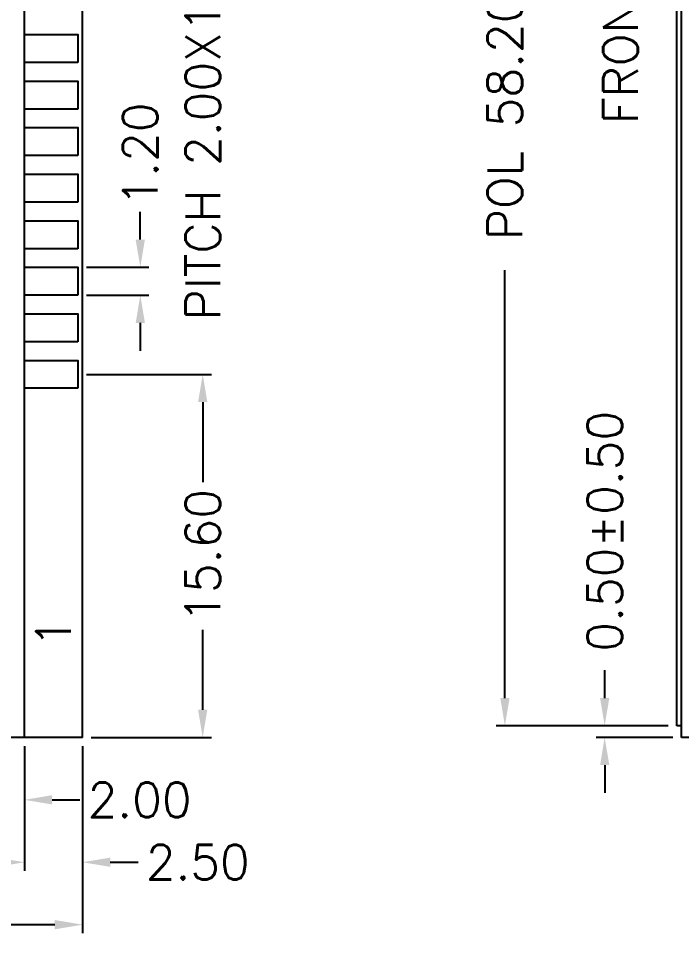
# Model space of a CAD drawing. Header units: millimetres. Extents: x -41 to 727, y -91 to 104.
# Drawn here: x 64.35 to 92.84, y -1.12 to 38.79 of the extents above; entities that cross this region are included whole.
import ezdxf
from ezdxf.enums import TextEntityAlignment as Align

# ---------------------------------------------------------------- set-up
doc = ezdxf.new("R2010")
doc.units = ezdxf.units.MM
doc.header["$LTSCALE"] = 3
doc.header["$MEASUREMENT"] = 0
doc.layers.add('DIM', color=102, linetype='Continuous')
doc.styles.add('ROMANS', font='romans.shx')
doc.dimstyles.new('1h5', dxfattribs={"dimtxt": 1.5, "dimasz": 1.2, "dimexe": 0.6, "dimexo": 0.3, "dimgap": 0.3, "dimtad": 0, "dimtxsty": 'Standard', "dimcen": 1.2, "dimadec": 0, "dimazin": 0, "dimtfac": 1, "dimtmove": 0, "dimatfit": 3, "dimfxl": 0, "dimarcsym": 0})

# ---------------------------------------------------------------- blocks, each defined once
blk = doc.blocks.new('*D2')
at = {"layer": 'DEFPOINTS', "color": 0}
for p in [(89.541, 8.4), (92.64, 8.4), (92.84, 7.9)]:
    blk.add_point(p, dxfattribs=at)
at = {"layer": 'DIM', "color": 0, "lineweight": -2}
for p, q in [((89.541, 9.592), (89.541, 10.784)), ((92.267, 8.4), (89.169, 8.4)), ((92.467, 7.9), (89.169, 7.9)), ((89.541, 6.708), (89.541, 5.516))]:
    blk.add_line(p, q, dxfattribs=at)
at = {"layer": 'DIM', "color": 0}
for points in [[(89.343, 9.592), (89.74, 9.592), (89.541, 8.4)], [(89.343, 6.708), (89.74, 6.708), (89.541, 7.9)]]:
    blk.add_solid(points, dxfattribs=at)
at = {"layer": 'DIM', "color": 0, "insert": (89.541, 16.758), "char_height": 1.49, "attachment_point": 5, "rotation": 90, "style": 'ROMANS'}
blk.add_mtext('0.50%%p0.50', dxfattribs=at)
blk = doc.blocks.new('*D6')
at = {"layer": 'DEFPOINTS', "color": 0}
for p in [(66.9, 28.1), (69.582, 28.1), (66.9, 26.9)]:
    blk.add_point(p, dxfattribs=at)
at = {"layer": 'DIM', "color": 0, "lineweight": -2}
for p, q in [((69.582, 29.292), (69.582, 30.484)), ((67.273, 28.1), (69.955, 28.1)), ((67.273, 26.9), (69.955, 26.9)), ((69.582, 25.708), (69.582, 24.516))]:
    blk.add_line(p, q, dxfattribs=at)
at = {"layer": 'DIM', "color": 0}
for points in [[(69.383, 29.292), (69.781, 29.292), (69.582, 28.1)], [(69.383, 25.708), (69.781, 25.708), (69.582, 26.9)]]:
    blk.add_solid(points, dxfattribs=at)
at = {"layer": 'DIM', "color": 0, "insert": (69.582, 32.946), "char_height": 1.49, "attachment_point": 5, "rotation": 90, "style": 'ROMANS'}
blk.add_mtext('1.20', dxfattribs=at)
blk = doc.blocks.new('*D8')
at = {"layer": 'DEFPOINTS', "color": 0}
for p in [(66.9, 49.5), (72.264, 49.5), (66.9, 23.5)]:
    blk.add_point(p, dxfattribs=at)
at = {"layer": 'DIM', "color": 0, "lineweight": -2}
for p, q in [((72.264, 50.692), (72.264, 51.884)), ((67.272, 49.5), (72.636, 49.5)), ((67.272, 23.5), (72.636, 23.5)), ((72.264, 22.308), (72.264, 21.116))]:
    blk.add_line(p, q, dxfattribs=at)
at = {"layer": 'DIM', "color": 0}
for points in [[(72.065, 50.692), (72.463, 50.692), (72.264, 49.5)], [(72.065, 22.308), (72.463, 22.308), (72.264, 23.5)]]:
    blk.add_solid(points, dxfattribs=at)
at = {"layer": 'DIM', "color": 0, "insert": (72.264, 36.99), "char_height": 1.49, "attachment_point": 5, "rotation": 90, "style": 'ROMANS'}
blk.add_mtext('PITCH 2.00X13=26.00', dxfattribs=at)
blk = doc.blocks.new('*D9')
at = {"layer": 'DEFPOINTS', "color": 0}
for p in [(-7.9, 7.9), (67.1, 7.9), (-7.9, -0.146)]:
    blk.add_point(p, dxfattribs=at)
at = {"layer": 'DIM', "color": 0, "lineweight": -2}
for p, q in [((-7.9, 7.527), (-7.9, -0.518)), ((67.1, 7.527), (67.1, -0.518)), ((-6.708, -0.146), (22.916, -0.146)), ((65.908, -0.146), (36.284, -0.146))]:
    blk.add_line(p, q, dxfattribs=at)
at = {"layer": 'DIM', "color": 0}
for points in [[(-6.708, 0.053), (-6.708, -0.345), (-7.9, -0.146)], [(65.908, 0.053), (65.908, -0.345), (67.1, -0.146)]]:
    blk.add_solid(points, dxfattribs=at)
at = {"layer": 'DIM', "color": 0, "insert": (29.6, -0.146), "char_height": 1.49, "attachment_point": 5, "style": 'ROMANS'}
blk.add_mtext('75.00%%p0.20', dxfattribs=at)
blk = doc.blocks.new('*D10')
at = {"layer": 'DEFPOINTS', "color": 0}
for p in [(-5.4, 7.9), (64.6, 7.9), (-5.4, 2.536)]:
    blk.add_point(p, dxfattribs=at)
at = {"layer": 'DIM', "color": 0, "lineweight": -2}
for p, q in [((-5.4, 7.527), (-5.4, 2.164)), ((64.6, 7.527), (64.6, 2.164)), ((-4.208, 2.536), (22.916, 2.536)), ((63.408, 2.536), (36.284, 2.536))]:
    blk.add_line(p, q, dxfattribs=at)
at = {"layer": 'DIM', "color": 0}
for points in [[(-4.208, 2.735), (-4.208, 2.337), (-5.4, 2.536)], [(63.408, 2.735), (63.408, 2.337), (64.6, 2.536)]]:
    blk.add_solid(points, dxfattribs=at)
at = {"layer": 'DIM', "color": 0, "insert": (29.6, 2.536), "char_height": 1.49, "attachment_point": 5, "style": 'ROMANS'}
blk.add_mtext('70.00%%p0.20', dxfattribs=at)
blk = doc.blocks.new('*D12')
at = {"layer": 'DEFPOINTS', "color": 0}
for p in [(62.6, 10), (64.6, 7.9), (64.6, 5.218)]:
    blk.add_point(p, dxfattribs=at)
at = {"layer": 'DIM', "color": 0, "lineweight": -2}
for p, q in [((62.6, 9.627), (62.6, 4.845)), ((64.6, 7.527), (64.6, 4.845)), ((61.408, 5.218), (60.216, 5.218)), ((65.792, 5.218), (66.984, 5.218))]:
    blk.add_line(p, q, dxfattribs=at)
at = {"layer": 'DIM', "color": 0}
for points in [[(61.408, 5.417), (61.408, 5.019), (62.6, 5.218)], [(65.792, 5.417), (65.792, 5.019), (64.6, 5.218)]]:
    blk.add_solid(points, dxfattribs=at)
at = {"layer": 'DIM', "color": 0, "insert": (69.552, 5.218), "char_height": 1.49, "attachment_point": 5, "style": 'ROMANS'}
blk.add_mtext('2.00', dxfattribs=at)
blk = doc.blocks.new('*D35')
at = {"layer": 'DEFPOINTS', "color": 0}
for p in [(85.253, 66.6), (92.64, 66.6), (92.64, 8.4)]:
    blk.add_point(p, dxfattribs=at)
at = {"layer": 'DIM', "color": 0, "lineweight": -2}
for p, q in [((92.267, 66.6), (84.88, 66.6)), ((85.253, 65.408), (85.253, 47.022)), ((85.253, 9.592), (85.253, 27.978)), ((92.267, 8.4), (84.88, 8.4))]:
    blk.add_line(p, q, dxfattribs=at)
at = {"layer": 'DIM', "color": 0}
for points in [[(85.054, 65.408), (85.452, 65.408), (85.253, 66.6)], [(85.054, 9.592), (85.452, 9.592), (85.253, 8.4)]]:
    blk.add_solid(points, dxfattribs=at)
at = {"layer": 'DIM', "color": 0, "insert": (85.253, 37.5), "char_height": 1.49, "attachment_point": 5, "rotation": 90, "style": 'ROMANS'}
blk.add_mtext('POL 58.20%%p0.20', dxfattribs=at)
blk = doc.blocks.new('*D37')
at = {"layer": 'DEFPOINTS', "color": 0}
for p in [(66.9, 23.5), (67.1, 7.9), (72.264, 7.9)]:
    blk.add_point(p, dxfattribs=at)
at = {"layer": 'DIM', "color": 0, "lineweight": -2}
for p, q in [((67.272, 23.5), (72.637, 23.5)), ((72.264, 22.308), (72.264, 18.872)), ((72.264, 9.092), (72.264, 12.528)), ((67.473, 7.9), (72.637, 7.9))]:
    blk.add_line(p, q, dxfattribs=at)
at = {"layer": 'DIM', "color": 0}
for points in [[(72.065, 22.308), (72.463, 22.308), (72.264, 23.5)], [(72.065, 9.092), (72.463, 9.092), (72.264, 7.9)]]:
    blk.add_solid(points, dxfattribs=at)
at = {"layer": 'DIM', "color": 0, "insert": (72.264, 15.7), "char_height": 1.49, "attachment_point": 5, "rotation": 90, "style": 'ROMANS'}
blk.add_mtext('15.60', dxfattribs=at)
blk = doc.blocks.new('*D39')
at = {"layer": 'DEFPOINTS', "color": 0}
for p in [(64.6, 7.9), (67.1, 7.9), (67.1, 2.536)]:
    blk.add_point(p, dxfattribs=at)
at = {"layer": 'DIM', "color": 0, "lineweight": -2}
for p, q in [((64.6, 7.527), (64.6, 2.164)), ((67.1, 7.527), (67.1, 2.164)), ((63.408, 2.536), (62.216, 2.536)), ((68.292, 2.536), (69.484, 2.536))]:
    blk.add_line(p, q, dxfattribs=at)
at = {"layer": 'DIM', "color": 0}
for points in [[(63.408, 2.735), (63.408, 2.337), (64.6, 2.536)], [(68.292, 2.735), (68.292, 2.337), (67.1, 2.536)]]:
    blk.add_solid(points, dxfattribs=at)
at = {"layer": 'DIM', "color": 0, "insert": (72.052, 2.536), "char_height": 1.49, "attachment_point": 5, "style": 'ROMANS'}
blk.add_mtext('2.50', dxfattribs=at)

msp = doc.modelspace()

# ---------------------------------------------------------------- linework, layer by layer
for p, q in [((64.6, 7.9), (64.6, 67.1)), ((67.1, 7.9), (67.1, 67.1)), ((92.84, 7.9), (92.84, 67.1)), ((92.64, 8.4), (92.64, 66.6)), ((92.84, 8.4), (92.64, 8.4)), ((67.1, 7.9), (-7.9, 7.9)), ((93.94, 7.9), (92.84, 7.9))]:
    msp.add_line(p, q)
for points in [[(66.9, 36.9), (64.6, 36.9), (64.6, 38.1), (66.9, 38.1)], [(66.9, 34.9), (64.6, 34.9), (64.6, 36.1), (66.9, 36.1)], [(66.9, 32.9), (64.6, 32.9), (64.6, 34.1), (66.9, 34.1)], [(66.9, 30.9), (64.6, 30.9), (64.6, 32.1), (66.9, 32.1)], [(66.9, 28.9), (64.6, 28.9), (64.6, 30.1), (66.9, 30.1)], [(66.9, 26.9), (64.6, 26.9), (64.6, 28.1), (66.9, 28.1)], [(66.9, 24.9), (64.6, 24.9), (64.6, 26.1), (66.9, 26.1)], [(66.9, 22.9), (64.6, 22.9), (64.6, 24.1), (66.9, 24.1)]]:
    msp.add_lwpolyline(points, close=True)

# ---------------------------------------------------------------- texts
at = {"style": 'ROMANS'}
for s, p in [('FRONT', (90.218, 37.413)), ('1', (65.85, 12.4))]:
    msp.add_text(s, height=1.49, rotation=90, dxfattribs=at).set_placement(p, align=Align.MIDDLE)

# ---------------------------------------------------------------- dimensions: what is measured, and where the dimension line sits
at = {"layer": 'DIM'}
for base, p1, p2, angle, text, picture, middle in [((85.253, 66.6), (92.64, 8.4), (92.64, 66.6), 90, 'POL <>%%p0.20', '*D35', (85.253, 37.5)), ((-7.9, -0.146), (67.1, 7.9), (-7.9, 7.9), 180, '<>%%p0.20', '*D9', (29.6, -0.146)), ((-5.4, 2.536), (64.6, 7.9), (-5.4, 7.9), 180, '<>%%p0.20', '*D10', (29.6, 2.536))]:
    dim = msp.add_linear_dim(base=base, p1=p1, p2=p2, angle=angle, text=text, dimstyle='1h5', override={"dimtxt": 1.49, "dimasz": 1.192, "dimexe": 0.3725, "dimexo": 0.3725, "dimgap": 0.298, "dimzin": 0, "dimdsep": 46, "dimtxsty": 'ROMANS', "dimtp": 0.15, "dimtm": 0.15, "dimtofl": 0, "dimatfit": 0}, dxfattribs=at)
    dim.commit()
    dim.dimension.update_dxf_attribs({"geometry": picture, "text_midpoint": middle})
for base, p1, p2, text, picture, middle in [((72.264, 49.5), (66.9, 23.5), (66.9, 49.5), 'PITCH 2.00X13=<>', '*D8', (72.264, 36.99)), ((89.541, 8.4), (92.84, 7.9), (92.64, 8.4), '<>%%p0.50', '*D2', (89.541, 16.758))]:
    dim = msp.add_linear_dim(base=base, p1=p1, p2=p2, angle=90, text=text, dimstyle='1h5', override={"dimtxt": 1.49, "dimasz": 1.192, "dimexe": 0.3725, "dimexo": 0.3725, "dimgap": 0.298, "dimzin": 0, "dimdsep": 46, "dimtxsty": 'ROMANS', "dimtp": 0.15, "dimtm": 0.15, "dimtofl": 0, "dimatfit": 0}, dxfattribs=at)
    dim.commit()
    dim.dimension.update_dxf_attribs({"geometry": picture, "text_midpoint": middle, "dimtype": 160})
for base, p1, p2, angle, picture, middle in [((69.582, 28.1), (66.9, 26.9), (66.9, 28.1), 90, '*D6', (69.582, 32.946)), ((72.264, 7.9), (66.9, 23.5), (67.1, 7.9), 90, '*D37', (72.264, 15.7)), ((64.6, 5.218), (62.6, 10), (64.6, 7.9), 180, '*D12', (69.552, 5.218))]:
    dim = msp.add_linear_dim(base=base, p1=p1, p2=p2, angle=angle, dimstyle='1h5', override={"dimtxt": 1.49, "dimasz": 1.192, "dimexe": 0.3725, "dimexo": 0.3725, "dimgap": 0.298, "dimzin": 0, "dimdsep": 46, "dimtxsty": 'ROMANS', "dimtp": 0.15, "dimtm": 0.15, "dimtofl": 0, "dimatfit": 0}, dxfattribs=at)
    dim.commit()
    dim.dimension.update_dxf_attribs({"geometry": picture, "text_midpoint": middle})
dim = msp.add_linear_dim(base=(67.1, 2.536), p1=(64.6, 7.9), p2=(67.1, 7.9), dimstyle='1h5', override={"dimtxt": 1.49, "dimasz": 1.192, "dimexe": 0.3725, "dimexo": 0.3725, "dimgap": 0.298, "dimzin": 0, "dimdsep": 46, "dimtxsty": 'ROMANS', "dimtp": 0.15, "dimtm": 0.15, "dimtofl": 0, "dimatfit": 0}, dxfattribs=at)
dim.commit()
dim.dimension.update_dxf_attribs({"geometry": '*D39', "text_midpoint": (72.052, 2.536)})

doc.saveas('drawing.dxf')
